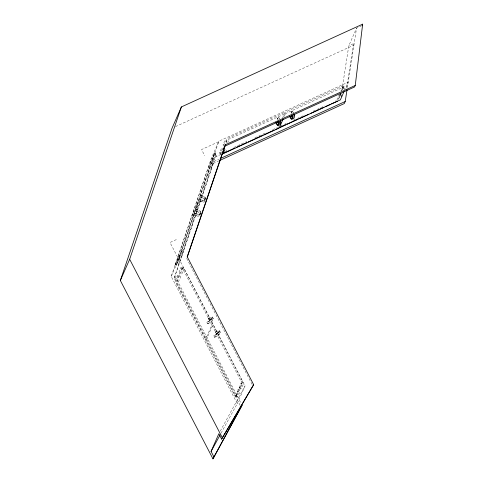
<?xml version="1.0" encoding="UTF-8"?>
<svg xmlns="http://www.w3.org/2000/svg" width="483" height="483" viewBox="0 0 483 483"><rect width="100%" height="100%" fill="white"/><g stroke="black" fill="none" stroke-linecap="round" stroke-linejoin="round"><path stroke-width="0.36" stroke-dasharray="2.42 1.81" d="M341.892 90.224L348.786 45.813L356.551 28.129L361.326 25.943M346.716 88.093L353.345 45.378L354.244 43.319L348.786 45.813M347.386 87.514L356.551 28.129M277.816 119.41L277.351 118.232L278.896 117.526L279.705 119.09M279.615 119.192L278.896 117.526M208.36 318.617L210.014 317.633A3.333 0.676 -27.4 0 1 212.532 317.24L213.323 318.756L212.435 320.784A3.333 0.676 -27.4 0 1 209.085 323.073L207.497 323.797L206.706 322.282L208.324 321.43A2.65 0.537 -27.4 0 0 211.017 319.589L211.88 317.621A2.65 0.537 -27.4 0 0 209.857 317.935L208.36 318.617L209.151 320.138L210.648 319.45A2.65 0.537 -27.4 0 1 212.665 319.142L211.88 317.621M209.151 320.138L208.433 318.357M215.364 332.099L217.066 331.205A3.333 0.676 -27.4 0 1 219.584 330.819L220.375 332.334L219.481 334.363A3.333 0.676 -27.4 0 1 216.13 336.651L214.549 337.375L213.758 335.854L215.327 334.906A2.65 0.537 -27.4 0 0 218.014 333.071L218.877 331.103A2.65 0.537 -27.4 0 0 216.861 331.416L215.364 332.099L216.149 333.614L217.646 332.932A2.65 0.537 -27.4 0 1 219.668 332.618L218.877 331.103M214.549 337.375L213.83 335.594M175.414 264.479L191.57 216.849L198.422 200.988L214.585 153.352L215.678 154.047L199.6 201.399L192.747 217.259L176.591 264.889L175.414 264.479L181.964 249.457L198.127 201.828L199.219 202.516L183.353 249.258L176.615 264.859M215.762 153.763L209.205 168.784L193.073 216.39L191.872 216.004L208.028 168.374L214.555 153.383M221.117 433.082L237.262 403.607L171.211 276.415L211.119 158.883L218.884 141.193L348.165 82.158L344.88 89.639M179.308 258.375L179.954 258.93L180.074 260.391L178.444 264.098L177.46 265.179L175.951 265.239L175.444 264.799L175.975 263.235L177.152 263.646M209.537 168.265L210.377 168.229L211.361 167.154L212.991 163.447L212.87 161.98L211.717 160.99L211.047 161.02L210.516 162.584L211.693 162.994M182.816 250.387L183.462 250.943L183.576 252.404L181.952 256.111L180.968 257.191L179.459 257.252L178.951 256.811L179.477 255.247L180.654 255.658M213.039 160.278L213.884 160.241L214.869 159.167L216.493 155.46L216.372 153.992L215.219 153.002L214.555 153.033L214.023 154.596L215.201 155.007M171.211 276.415L178.976 258.731L218.884 141.193M195.06 213.275L196.641 214.126A3.333 1.038 18.8 0 0 200.191 214.271L201.079 212.248L199.66 215.841A3.333 1.038 18.8 0 1 196.11 215.702L194.414 215.11L195.06 213.275L196.659 213.83A2.65 0.827 18.8 0 0 199.509 213.945L200.373 211.977A2.65 0.827 18.8 0 0 198.193 210.34L196.593 209.779L198.362 210.202A3.333 1.038 18.8 0 1 200.874 211.632M199.189 201.055L199.799 199.316L201.399 199.871A2.65 0.827 18.8 0 0 204.249 199.992L205.112 198.018A2.65 0.827 18.8 0 0 202.932 196.382L201.441 195.555L203.138 196.146A3.333 1.038 18.8 0 1 205.855 198.193L204.43 201.785A3.333 1.038 18.8 0 1 200.88 201.646L199.189 201.055L200.868 201.447A2.65 0.827 18.8 0 0 203.717 201.562L205.112 198.018M194.414 215.11L196.128 215.4A2.65 0.827 18.8 0 0 198.978 215.515L199.841 213.546A2.65 0.827 18.8 0 0 197.662 211.91L196.062 211.349L196.672 209.61M204.581 199.594A2.65 0.827 18.8 0 0 202.401 197.952L200.795 197.396L201.441 195.555M240.123 405.346L174.152 278.317L213.154 163.459L214.054 161.4L218.835 159.221M174.152 278.317L214.054 161.4M199.841 213.546L200.373 211.977M200.795 197.396L202.606 197.722A3.333 1.038 18.8 0 1 205.112 199.147M211.047 161.02L208.891 166.291L210.069 166.701M214.555 153.033L212.393 158.303L213.571 158.714M220.785 154.349L219.632 153.359L219.578 152.713L221.208 149.006L222.741 148.305L220.58 153.226L221.142 154.306M224.293 146.361L223.14 145.371L223.086 144.725L224.716 141.012L226.249 140.311L226.811 141.398M226.086 143.053L227.342 140.185L228.604 139.327L285.441 113.511L284.034 116.989M227.867 142.751L228.344 140.698M175.444 264.799L177.599 259.528L178.776 259.939M178.951 256.811L180.576 253.104M205.855 198.193L204.967 200.216A3.333 1.038 18.8 0 1 201.417 200.071L199.799 199.316M178.233 281.994L180.413 277.683L180.292 276.222L179.139 275.232L177.629 275.292L177.195 275.769L175.564 279.476L176.349 280.985L177.448 280.484M181.741 274.006L183.92 269.695L183.8 268.234L182.646 267.244L181.137 267.304L180.702 267.781L179.072 271.488L179.857 272.998L180.956 272.497M182.019 268.077L175.818 282.199L175.963 283.05L205.535 339.422L206.633 338.921L212.834 324.799L212.689 323.948L183.836 268.3C183.528 266.858 181.149 267.944 182.737 268.802L211.59 324.449L211.735 325.3L205.535 339.422L205.68 340.274L235.251 396.646L236.356 396.145L242.551 382.023L242.406 381.172L213.552 325.524C213.244 324.087 210.866 325.168 212.454 326.031L241.307 381.673L241.452 382.524L235.251 396.646M183.117 267.576L176.917 281.698L177.062 282.549L236.356 396.145M282.585 117.918L284.946 112.539L285.634 111.978L343.039 85.865L343.673 87.061L342.055 90.75M212.532 317.24L211.645 319.269A3.333 0.676 -27.4 0 1 208.294 321.557L206.706 322.282M212.665 319.142L211.802 321.11A2.65 0.537 -27.4 0 1 209.115 322.946L207.497 323.797M219.584 330.819L218.696 332.841A3.333 0.676 -27.4 0 1 215.346 335.13L213.758 335.854M219.668 332.618L218.805 334.586A2.65 0.537 -27.4 0 1 216.112 336.428L214.615 337.11M336.911 100.102L339.072 95.181M343.111 85.98L340.95 90.901L342.483 90.2L344.113 86.493L344.62 86.928L344.741 88.389L344.198 89.627M338.275 99.353L339.634 96.262M339.79 96.334L338.975 98.188L337.442 98.888M237.733 389.715L238.572 389.678L239.725 390.669L239.846 392.13L238.216 395.843L237.238 396.917L236.567 396.941L238.197 393.234L237.473 391.701M241.234 381.727L242.08 381.691L243.233 382.681L243.354 384.142L241.723 387.849L240.745 388.93L240.075 388.954L241.705 385.247L240.981 383.707M237.262 403.607L245.026 385.917L178.976 258.731M196.062 211.349L197.831 211.777A3.333 1.038 18.8 0 1 200.548 213.818M220.272 431.114L245.026 385.917M291.521 113.149L291.152 111.929L292.692 111.223L293.507 112.787M291.007 112.171L292.692 111.223M216.149 333.614L217.857 332.727A3.333 0.676 -27.4 0 1 220.375 332.334M240.075 388.954L239.351 387.42M236.567 396.941L235.843 395.408M278.522 126.908L277.49 127.524M335.655 100.959L336.222 100.663M175.48 126.6L353.345 45.378M218.63 141.767L201.55 149.567L204.792 155.81M344.113 86.493L342.58 87.194L343.141 88.274M277.308 118.426L278.848 117.719M223.086 144.725L224.619 144.025L226.781 139.104L228.036 138.241L283.998 112.684L284.873 112.43L285.507 113.626L343.673 87.061M219.578 152.713L221.111 152.012L221.679 153.093M224.939 151.517L226.986 150.581M233.808 147.466L246.777 141.543M254.97 137.806L266.568 132.511M272.714 129.704L276.807 127.832M280.375 126.202L286.516 123.4M293.338 120.285L304.942 114.984M313.135 111.247L324.733 105.946M211.119 158.883L220.695 154.512M213.154 163.459L218.618 160.96M176.343 239.592L169.998 242.49L178.728 259.299M182.586 268.783L181.481 269.291L180.702 267.781M179.078 276.777L177.979 277.278L177.195 275.769M209.217 319.873L210.805 319.148A3.333 0.676 -27.4 0 1 213.323 318.756M240.92 383.737L242.019 383.236M240.794 384.021L241.898 383.52M239.29 387.444L240.395 386.943M239.043 388.018L240.142 387.511M237.413 391.725L238.511 391.224M237.286 392.009L238.391 391.508M235.782 395.432L236.887 394.931M235.535 396.006L236.634 395.505M221.528 153.075L220.58 153.226M181.107 251.54L182.284 251.951M180.98 251.824L182.157 252.235M179.229 255.821L180.407 256.231M177.478 259.812L178.656 260.222M175.721 263.809L176.899 264.219M292.553 111.464L293.314 112.937M291.152 111.929L291.961 113.493M277.351 118.232L278.166 119.79M226.122 140.601L226.684 141.682M222.615 148.589L223.182 149.67M186.661 258.417L252.313 384.824M215.484 331.93L216.269 333.451M206.827 322.113L207.618 323.628M175.057 276.258L241.029 403.293"/><path stroke-width="0.72" d="M187.15 256.986L224.752 146.234L354.6 86.94L355.253 85.455L362.661 24.15L181.379 106.936L172.057 128.158L120.339 280.496L212.961 458.85L242.068 405.297L212.961 458.85M219.982 160.338L344.313 103.561L345.212 101.508L347.042 89.723M120.339 280.496L129.655 259.274L181.379 106.936M355.253 85.455L225.404 144.755L187.313 256.932L253.66 384.679L221.625 439.107L218.835 433.734L211.071 451.424L213.86 456.797M223.303 149.386L224.661 146.295M224.752 146.234L225.404 144.755M223.279 153.208L224.909 149.501M222.089 154.162L278.625 128.309L279.307 127.747L283.147 119.005M362.009 25.635L362.661 24.15M339.634 96.262L340.974 93.207M343.981 91.679L340.4 99.848L331.507 103.905M221.625 439.107L253.66 384.679M211.071 451.424L220.043 435.05M337.472 101.182L279.307 127.747M339.585 94.946L340.606 94.481M222.748 153.57L235.058 147.949M236.429 147.327L246.686 142.642M248.057 142.014L262.42 135.457M263.79 134.829L274.048 130.144M275.419 129.522L285.676 124.831M287.047 124.209L297.305 119.524M298.675 118.896L308.933 114.211M310.303 113.59L318.508 109.84M319.879 109.218L323.984 107.341M325.349 106.719L330.137 104.533M220.2 158.593L345.212 101.508M291.273 115.449L291.78 116.433A2.65 0.634 65.5 0 0 292.438 117.502M289.734 116.149L290.241 117.134A2.65 0.634 65.5 0 0 291.78 118.691L292.644 116.723A2.65 0.634 65.5 0 0 292.65 116.023M289.697 116.373L290.241 117.417A3.333 0.797 65.5 0 0 292.155 119.349L293.042 117.327A3.333 0.797 65.5 0 0 292.65 115.045M277.568 121.704L278.081 122.688A2.65 0.634 65.5 0 0 278.733 123.757M277.441 121.97L277.985 123.014M276.028 122.41L276.542 123.394A2.65 0.634 65.5 0 0 278.075 124.946L278.939 122.978A2.65 0.634 65.5 0 0 278.945 122.277M275.902 122.676L276.439 123.714A3.333 0.797 65.5 0 0 278.353 125.652L279.246 123.63A3.333 0.797 65.5 0 0 278.848 121.348M129.655 259.274L222.277 437.622M341.113 94.916L341.233 96.377M294.189 114.338A3.333 0.797 65.5 0 1 294.588 116.62L293.7 118.649A3.333 0.797 65.5 0 1 293.296 118.733M280.49 121.571A2.65 0.634 65.5 0 1 280.484 122.271M279.494 125.037A3.333 0.797 65.5 0 0 279.899 124.946L280.786 122.924A3.333 0.797 65.5 0 0 280.394 120.641M292.318 117.635A3.333 0.797 65.5 0 1 291.78 116.711M293.881 114.217A2.65 0.634 65.5 0 1 294.189 115.316"/></g></svg>
